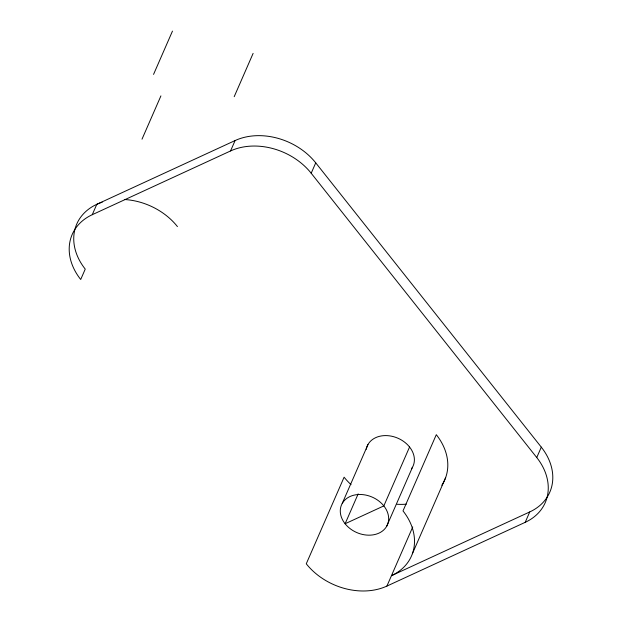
<?xml version="1.0" encoding="UTF-8"?>
<svg xmlns="http://www.w3.org/2000/svg" width="622" height="622" viewBox="0 0 622 622"><rect width="100%" height="100%" fill="white"/><g stroke="black" fill="none" stroke-linecap="round" stroke-linejoin="round"><path stroke-width="0.93" d="M102.179 202.204A59.556 46.02 23.6 0 0 85.245 269.101L80.704 279.488A59.556 46.02 23.6 0 1 92.258 214.699L96.799 204.311L235.093 140.556A59.556 46.02 23.6 0 1 315.735 162.847L541.296 447.148A59.556 46.02 23.6 0 1 529.742 511.937L525.201 522.332L386.907 586.079A59.556 46.02 23.6 0 1 306.265 563.796L344.106 477.191A59.556 46.02 23.6 0 0 351.033 484.639M153.556 74.399L172.473 31.1M142.003 139.188L160.919 95.889M234.199 96.69L253.115 53.391M92.258 214.699L230.552 150.952L235.093 140.556M525.201 522.332A59.556 46.02 23.6 0 0 536.755 457.543L311.194 173.235L315.735 162.847M342.224 503.455L367.96 444.567M358.171 493.868L345.109 523.755A25.012 19.329 23.6 0 0 386.713 526.204L412.448 467.309M409.564 447.016L383.836 505.904L345.109 523.755A25.012 19.329 23.6 0 1 361.592 494.529A25.012 19.329 23.6 0 1 386.713 526.204M386.907 586.079L412.744 526.951M412.37 553.759L445.671 477.541M536.755 457.543L541.296 447.148M529.742 511.937L391.448 575.692A59.556 46.02 23.6 0 0 403.002 510.903L436.302 434.685A59.556 46.02 23.6 0 1 441.814 485.23M366.249 449.317A25.012 19.329 23.6 0 1 397.738 438.137A25.012 19.329 23.6 0 1 411.531 468.739M406.29 504.17A59.556 46.02 23.6 0 1 397.069 504.271M124.478 199.514A59.556 46.02 23.6 0 1 177.441 226.595M230.552 150.952A59.556 46.02 23.6 0 1 311.194 173.235"/></g></svg>
